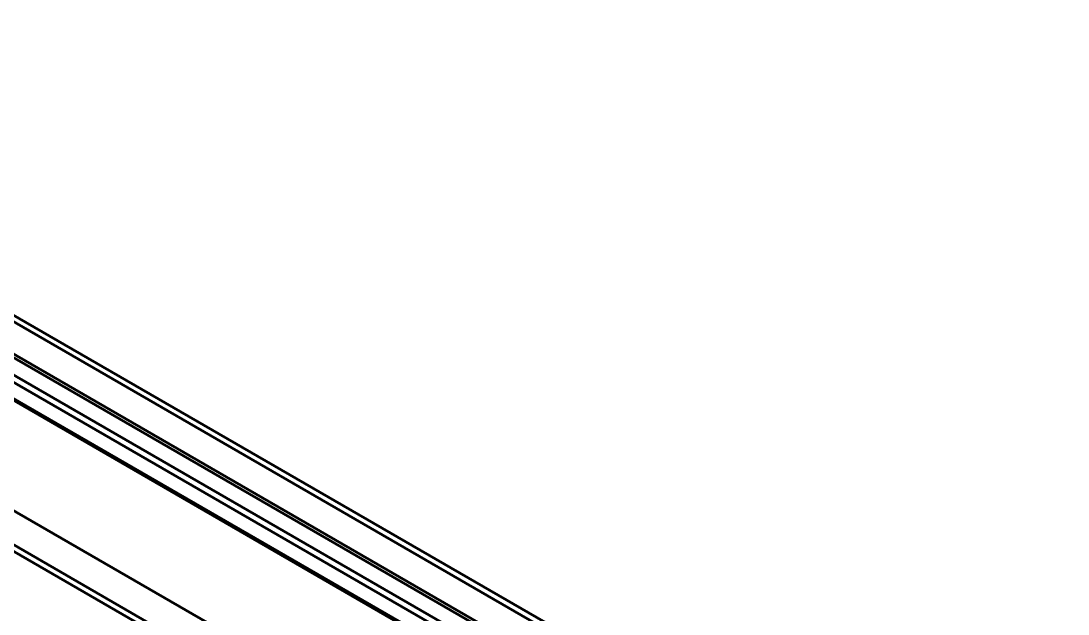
# Model space of a CAD drawing. Header units: millimetres. Extents: x 0 to 1485, y 0 to 1050.
# Drawn here: x 210.7 to 447.2, y 203.9 to 337.9 of the extents above; entities that cross this region are included whole.
import ezdxf

# ---------------------------------------------------------------- set-up
doc = ezdxf.new("R2010")
doc.units = ezdxf.units.MM
doc.header["$LTSCALE"] = 2.5
doc.layers.add('Sichtbar (ISO)', color=7, linetype='Continuous', lineweight=50)
doc.layers.add('Sichtbar schmal (ISO)', color=7, linetype='Continuous', lineweight=50)

msp = doc.modelspace()

# ---------------------------------------------------------------- linework, layer by layer
at = {"layer": 'Sichtbar (ISO)'}
for p, q in [((447.173, 133.942), (93.973, 337.862)), ((88.825, 322.005), (442.025, 118.085)), ((49.071, 311.938), (402.271, 108.018)), ((181.782, 267.928), (343.128, 174.774))]:
    msp.add_line(p, q, dxfattribs=at)
at = {"layer": 'Sichtbar schmal (ISO)'}
for p, q in [((93.068, 336.886), (446.267, 132.966)), ((92.926, 328.863), (446.126, 124.943)), ((93.279, 329.489), (446.479, 125.569)), ((401.366, 107.062), (48.166, 310.982)), ((89.647, 296.235), (440.372, 93.744)), ((177.743, 274.342), (353.106, 173.096)), ((179.95, 274.701), (352.313, 175.187))]:
    msp.add_line(p, q, dxfattribs=at)

doc.saveas('drawing.dxf')
